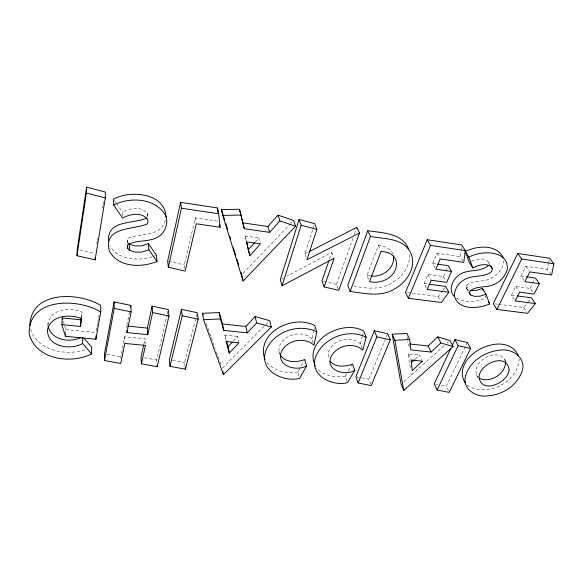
<?xml version="1.0" encoding="UTF-8"?>
<svg xmlns="http://www.w3.org/2000/svg" width="583" height="583" viewBox="0 0 583 583"><rect width="100%" height="100%" fill="white"/><g stroke="black" fill="none" stroke-linecap="round" stroke-linejoin="round"><path stroke-width="0.44" stroke-dasharray="2.92 2.19" d="M48.01 325.146C48.637 309.085 70.244 306.592 81.984 312.08L81.802 317.873M65.595 333.782L65.828 329.57L63.285 321.255M409.696 254.487C409.929 266.628 401.949 277.595 391.485 283.17C380.058 290.108 366.321 288.41 353.815 286.224M47.828 325.343L48.039 322.822M503.748 260.535C503.435 268.901 497.044 276.167 489.443 279.133C482.199 282.267 472.303 279.745 466.422 285.459L466.094 287.506L468.229 291.143M462.924 260.944L460.322 256.673L460.964 251.266M461.066 250.362L461.496 246.762M81.146 317.247L81.984 312.08M96.785 243.716L97.23 241.041M97.376 240.152L97.667 238.367M102.659 208.058L103.096 205.384M103.242 204.495L103.832 200.931M96.282 330.801L96.895 327.303M97.048 326.429L97.66 322.931M97.813 322.056L98.432 318.566M98.585 317.691L99.044 315.068M551.088 274.331L547.452 269.433L548.457 264.281M548.625 263.429L549.463 259.136M120.63 358.443L124.58 336.777L145.029 338.781L145.342 343.751M126.905 325.132L129.47 312.262M313.231 342.855L312 338.92L313.479 331.836M313.661 330.947L314.215 328.287M143.892 344.021L145.029 338.781M156.834 361.693L156.696 360.024L167.095 314.842M167.299 313.96L168.115 310.418M184.782 268.457L184.286 264.908L195.32 217.874L218.829 221.314M362.225 348.656L360.44 343.992L362.174 337.076M362.393 336.209L363.267 332.747M185.095 366.7L184.607 362.553L197.251 312.714M306.068 257.22L304.887 253.824L312.714 229.687M312.998 228.828L314.113 225.381M165.324 220.257C161.068 237.252 140.182 232.763 127.968 238.36L127.138 239.832L127.327 244.233M329.482 259.071L331.793 252.366L286.734 276.269M338.169 288.862L336.442 284.344L353.218 237.536M354.435 234.133L356.876 227.326M368.594 279.272L366.969 275.562L378.352 245.443L384.365 246.602A19.064 15.122 -25 0 1 393.139 254.552M370.62 383.964L368.842 379.234L387.629 333.68M426.421 287.958L424.111 283.557L427.988 274.418L443.437 276.539L445.893 280.889M435.056 267.794L432.644 263.465L436.98 253.255L460.322 256.673M443.437 276.539L445.478 271.882M445.82 271.102L447.518 267.225M448.502 390.872L446.279 386.252L467.326 342.454M514.279 299.48L511.451 295.158L515.787 286.442L530.115 288.41L533.073 292.681M523.92 280.248L520.983 275.992L525.822 266.263L547.452 269.433M530.115 288.41L532.148 284.417M532.556 283.622L534.99 278.834M298.897 376.035L297.782 372.02L299.516 368.893M301.258 365.76L304.741 359.507M346.885 381.093L345.245 376.334L347.978 371.743M348.43 370.977L352.526 364.098M407.269 292.6L438.256 296.572L442.468 290.771M443 290.043L445.631 286.413M498.684 304.319L523.731 307.525L527.579 302.672M528.132 301.979L531.426 297.818M255.332 241.865L258.837 237.93L260.237 243.016M233.455 340.866L237.653 336.369L238.79 341.995M242.965 273.478L290.494 223.741M291.121 223.085L292.375 221.78M222.305 368.128L265.199 325.176M265.841 324.534L269.047 321.328M415.096 359.157L419.469 355.025L421.596 359.631M403.837 381.748L444.567 345.391M447.278 342.964L448.64 341.755M281.91 278.834L283.513 277.974M304.887 253.824L308.086 252.191M122.547 215.557L122.423 212.125C129.645 207.869 141.275 205.937 147.193 213.283L147.543 217.546M471.53 261.352C476.362 258.772 482.658 257.832 487.475 260.922L489.778 264.463M152.192 256.768C138.207 261.148 118.662 260.098 110.194 246.42M153.052 256.469L155.617 255.551M84.943 349.887C65.558 356.067 37.465 350.755 30.527 329.227M345.245 376.334C335.167 377.595 323.587 376.035 316.576 367.968M297.782 372.02C286.319 373.463 272.443 371.203 265.833 360.702M65.828 329.57L95.087 332.463M225.934 340.698L224.9 335.057L237.653 336.369M410.847 367.56L409.477 364.47L408.464 353.896L419.469 355.025M495.105 303.86L497.787 304.202M424.111 283.557L427.696 284.03M511.451 295.158L516.662 295.858M366.969 275.562L369.804 275.934M246.332 241.143L245.144 235.984L258.837 237.93M432.644 263.465L436.099 263.953M520.983 275.992L525.487 276.634M107.155 354.275L120.586 356.76M172.721 360.33L184.607 362.553M144.533 357.765L156.696 360.024M356.738 376.858L368.842 379.234M435.953 384.175L437.673 384.518M441.112 385.21L446.279 386.252M79.805 249.998L94.322 253.321M168.523 261.235L184.286 264.908M323.682 281.254L336.442 284.344M466.094 287.506L467.158 289.139L469.519 289.977M456.431 298.19C465.394 303.546 476.843 301.848 486.113 298.146L485.18 295.712M312 338.92C301.068 327.449 274.877 337.178 279.541 354.078M360.44 343.992C349.8 332.718 324.367 342.673 328.615 358.902M467.231 385.181C486.499 397.985 518.717 382.273 519.059 358.778M479.35 378.272L476.486 374.942L475.83 370.715C477.149 358.254 498.429 347.606 505.534 361.008M525.822 266.263L529.313 271.182M114.538 200.567L116.01 202.731M116.505 203.452L122.423 212.125M515.787 286.442L518.666 290.735M523.731 307.525L526.602 311.861M489.552 264.376L487.475 260.922M466.422 285.459L469.432 290.538M467.158 289.139L468.448 291.318M436.98 253.255L439.852 258.262M427.988 274.418L430.735 279.519M438.256 296.572L440.631 300.996M476.486 374.942L478.096 377.973M378.352 245.443L380.437 249.772M409.463 346.87L408.078 343.81L407.787 341.215M408.464 353.896L410.869 359.281M331.793 252.366L333.782 257.416M504.659 359.514L505.17 360.906M206.244 323.572L215.2 348.423M216.439 351.848L221.066 364.696M278.914 351.673L279.745 354.143M224.9 335.057L226.255 340.02M245.144 235.984L246.427 241.085M195.32 217.874L196.179 222.954M127.138 239.832L127.524 244.037M407.306 336.894L407.692 340.348M147.193 213.283L147.441 216.497M126.73 325.992L126.788 327.639M124.58 336.777L124.769 342.593"/><path stroke-width="0.87" d="M61.856 324.614L80.512 326.487L80.731 319.827L62.272 317.932L61.856 324.614L65.456 336.304L95.911 339.233L100.721 312.007L100.735 305.456C78.851 291.923 30.928 290.407 29.901 325.241M95.911 339.233L95.94 335.888M95.102 259.814L105.334 197.914L105.297 192.018L86.597 187.194L77.24 249.415L76.971 255.711L95.102 259.814L95.124 258.014M100.721 312.007C78.275 298.03 28.29 297.337 29.157 333.695C35.629 359.573 70.507 364.462 91.553 353.99L91.662 347.235L83.872 338.06M91.553 353.99L82.56 343.482L82.735 337.593M76.971 255.711L86.422 193.09L86.597 187.194M108.482 240.968C107.272 219.259 133.733 224.317 146.566 218.093M65.456 336.304L65.551 334.62M165.987 217.036C165.404 192.893 130.067 189.861 113.547 199.124L113.678 205.056L122.641 218.129C129.951 213.844 141.684 211.855 147.681 219.252L147.936 222.487L147.047 224.091C132.997 229.957 102.761 226.437 109.458 251.186C118.349 267.626 141.684 267.859 157.046 261.446L156.47 255.245L148.344 243.592L141.771 245.837L134.841 245.953L129.382 244.233L128.413 243.249M465.234 250.588L463.791 262.365L440.26 258.976L435.858 269.229L451.534 271.423L446.709 282.347L431.129 280.248L427.193 289.43L448.888 292.258L441.418 302.468L408.392 298.314L405.498 292.375L427.244 239.737L461.714 244.955L465.234 250.588L430.473 245.399L427.244 239.737M80.731 319.827L81.008 318.107M80.512 326.487L81.773 318.704C70.186 313.792 51.049 315.06 47.478 329.555C46.764 346.885 70.725 350.58 82.56 343.482M126.977 332.587L131.131 311.898L130.84 305.397L114.108 301.907L104.466 353.779L104.488 360.534L120.768 363.493L124.798 343.423L145.451 345.406L141.436 363.814L157.228 366.7L168.983 315.979L168.319 309.529L152.105 306.111L147.339 328.098L147.791 334.664L126.977 332.587L126.883 330.116M104.488 360.534L114.224 308.422L114.108 301.907M130.497 307.117L130.84 305.397M553.85 263.822L551.605 275.03L529.816 271.889L524.904 281.662L539.428 283.688L534.064 294.109L519.621 292.163L515.219 300.923L535.347 303.554L527.557 313.311L496.913 309.456L493.313 303.626L517.726 253.445L549.631 258.276L553.85 263.822L521.698 259.02L517.726 253.445M264.893 359.347C255.376 332.631 293.606 313.785 314.769 325.635L316.795 331.873L313.975 345.216C304.144 336.165 285.991 340.224 281.064 352.598C277.034 366.634 296.944 371.539 306.614 365.884L304.741 359.507C296.776 362.604 285.123 363.027 280.131 354.719M503.129 257.453C496.257 243.891 476.93 245.676 465.329 251.513L469.264 262.27L472.798 267.969C478.315 265.119 485.479 262.904 491.163 266.584L492.329 268.632L491.753 271.335C484.524 278.193 472.325 274.44 464.017 279.84C458.435 283.119 454.332 289.226 454.39 295.814C458.078 310.761 478.643 308.764 489.669 303.969L485.952 294.189L482.396 288.403L476.632 290.356L471.086 290.531M143.702 344.896L141.057 357.117L141.436 363.814M147.791 334.664L152.608 312.575L152.105 306.111M180.613 202.367L167.649 261.031L168.334 267.24L185.146 271.117L196.325 223.799L220.075 227.224L218.72 213.779L217.466 207.949L180.613 202.367L181.473 208.218L168.334 267.24M181.43 309.362L169.332 359.689L169.974 366.343L185.394 369.185L198.198 319.127L197.251 312.714L181.43 309.362L182.231 315.789L169.974 366.343M315.308 365.986C303.073 340.057 342.746 318.894 363.697 331.02L366.139 337.185L362.823 350.208C353.232 341.193 335.808 345.734 330.714 357.459C326.05 371.021 345.5 376.064 354.792 370.394L352.526 364.098C345.311 366.765 335.48 367.669 329.993 361.147M359.492 233.04L306.95 259.763L316.882 229.418L314.674 223.653L299.072 219.463L280.299 279.687L282.085 285.794L334.11 258.254L324.155 286.887L338.738 290.37L359.492 233.04L356.876 227.326L308.888 251.783M282.085 285.794L301.141 225.227L299.072 219.463M328.907 260.747L321.984 280.846L324.155 286.887M367.764 230.722L347.738 285.444L350.143 291.464C364.681 293.402 380.823 297.315 394.283 289.102C401.374 285.167 407.393 279.213 410.549 271.663C414.418 263.166 412.953 252.541 405.79 246.237C396.076 237.849 382.273 238.928 370.467 236.436L367.764 230.722C382.091 232.945 402.62 232.821 408.676 249.32M350.143 291.464L370.467 236.436M374.293 330.721L355.878 376.691L358.144 383.016L371.211 385.545L390.267 339.809L387.629 333.68L374.293 330.721L376.829 336.865L358.144 383.016M408.392 298.314L430.473 245.399M450.739 348.649L434.226 383.825L437.104 390.012L449.238 392.41L470.583 348.459L467.326 342.454L454.966 339.649L452.277 345.376M437.104 390.012L458.136 345.668L454.966 339.649M496.913 309.456L521.698 259.02M306.614 365.884L299.575 378.447C283.294 382.317 259.1 370.817 265.68 351.243C272.961 331.836 298.438 322.8 316.795 331.873M354.792 370.394L347.432 382.681C331.676 386.697 308.48 374.854 315.928 356.162C323.638 337.659 348.08 328.236 366.139 337.185M488.073 265.651C479.809 273.092 465.562 268.151 457.261 276.466C451.789 281.298 448.181 291.245 454.638 296.747M249.837 255.748L246.645 241.93L260.47 243.869L249.837 255.748L248.322 249.728L254.749 242.521M239.482 209.268L242.812 222.844L267.881 226.539L278.04 215.142L293.621 220.469L295.632 226.248L243.133 280.94L222.742 215.389L221.453 209.559L239.482 209.268L244.306 228.725L269.623 232.391L279.906 220.921L278.04 215.142M222.531 323.988L245.866 326.48L255.106 316.569L269.681 320.686L271.306 326.99L223.435 374.701L203.533 319.695L202.534 313.29L219.237 312.583L222.531 323.988L223.712 330.393L247.265 332.849L256.6 322.887L255.106 316.569M229.272 353.13L226.087 341.507L238.957 342.797L229.272 353.13L228.07 346.645L232.26 342.148M409.827 343.992L428.192 345.952L437.804 336.872L449.996 340.545L453.122 346.572L403.742 390.421L401.126 384.168L392.177 334.176L406.919 333.44L409.718 339.532L410.855 349.931L431.129 352.045L440.843 342.913L453.122 346.572M411.35 362.699L414.469 359.747M113.678 205.056C130.381 196.442 156.863 198.082 166.14 216.555C168.327 223.828 165.047 232.063 158.948 236.414C149.795 242.484 137.683 239.504 128.245 244.517L127.407 245.997L127.721 248.445L129.674 250.42L135.19 252.14L142.194 252.009L148.84 249.743L157.046 261.446M465.329 251.513L468.856 257.176C480.654 250.311 509.17 249.721 507.246 269.455C505.242 276.451 499.879 282.281 493.087 284.876C485.777 288.031 475.801 285.517 469.862 291.26L469.519 293.322L470.59 294.954L474.547 296.346L480.137 296.164L485.952 294.189M81.066 337.324C70.018 343.161 51.734 340.232 48.185 326.662M392.177 334.176L394.851 340.297L409.718 339.532M203.533 319.695L220.396 318.952L223.712 330.393M222.742 215.389L240.954 215.069M370.708 275.941C382.135 277.792 395.274 268.151 393.423 255.966M127.626 326.079L147.339 328.098M429.489 284.271L445.631 286.413L448.888 292.258M517.529 295.967L531.426 297.818L535.347 303.554M437.826 264.201L448.196 265.666L451.534 271.423M526.391 276.757L535.398 278.04L539.428 283.688M181.473 208.218L218.72 213.779M114.224 308.422L131.131 311.898M152.608 312.575L168.983 315.979M182.231 315.789L198.198 319.127M376.829 336.865L390.267 339.809M458.136 345.668L470.583 348.459M387.192 252.373L381.129 251.215L369.571 281.494C382.404 285.269 399.472 274.768 396.025 260.346A19.254 15.18 -24.9 0 0 387.192 252.373M86.422 193.09L105.334 197.914M301.141 225.227L316.882 229.418M256.6 322.887L271.306 326.99M279.906 220.921L295.632 226.248M479.35 378.272C490.194 383.497 506.088 373.776 505.425 361.598M465.023 382.783C449.515 355.812 505.425 327.675 518.367 355.594M490.478 265.797L492.329 268.632M488.335 301.783L489.669 303.969M468.87 292.047L470.59 294.954M437.804 336.872L440.843 342.913M428.192 345.952L431.129 352.045M482.396 288.403L483.329 290.837M468.856 257.176L472.798 267.969M202.534 313.29L203.154 315.002M221.453 209.559L224.695 219.995M225.774 223.478L227.669 229.564M229.826 236.523L230.635 239.132M233.338 247.826L235.772 255.653M236.851 259.136L238.739 265.221M240.903 272.181L241.712 274.79M62.272 317.932L62.775 319.593M267.881 226.539L269.623 232.391M226.707 341.674L228.07 346.645M242.812 222.844L244.306 228.725M246.536 241.996L248.322 249.728M241.916 275.672L243.133 280.94M245.866 326.48L247.265 332.849M219.543 224.688L220.075 227.224M219.237 312.583L220.396 318.952M394.851 340.297L403.742 390.421M222.866 371.415L223.435 374.701M185.197 367.523L185.394 369.185M217.466 207.949L217.925 212.409M148.344 243.592L148.84 249.743M157.097 365.031L157.228 366.7M129.382 244.233L129.674 250.42M127.568 244.918L127.721 248.445M465.73 375.43C461.445 388.766 476.304 397.985 488.139 395.806C502.721 394.808 517.048 385.48 522.025 371.437C526.755 358.21 512.26 348.087 500.17 350.15C485.355 351.381 470.262 360.739 465.73 375.43M509.076 369.768C508.631 382.652 480.837 395.012 479.066 376.786C479.583 363.894 506.773 351.848 509.076 369.768M422.311 361.161L412.217 370.65L411.219 360.054L422.311 361.161"/></g></svg>
